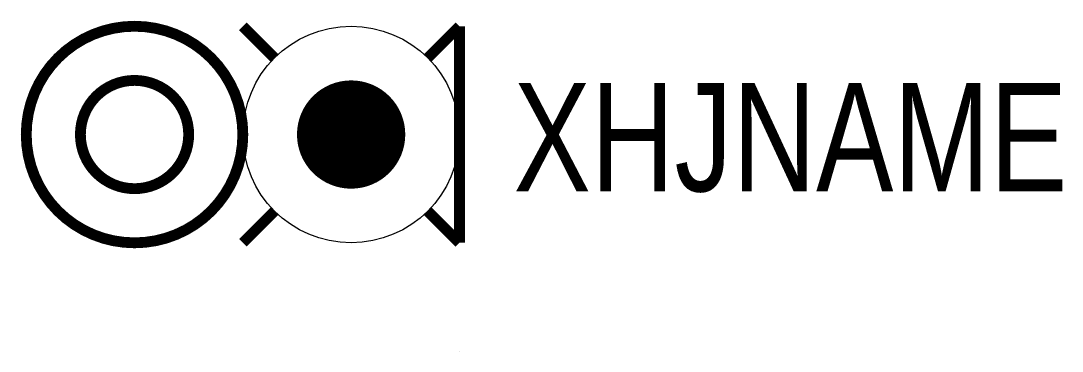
# Model space of a CAD drawing. Header units: millimetres. Extents: x -8.1 to 11.1, y 0 to 6.1.
import ezdxf

# ---------------------------------------------------------------- set-up
doc = ezdxf.new("R2010")
doc.units = ezdxf.units.MM
doc.header["$MEASUREMENT"] = 0

msp = doc.modelspace()

# ---------------------------------------------------------------- linework, layer by layer
msp.add_line((0, 0.001), (0, -0.001))
at = {"color": 7, "const_width": 0.2}
for points in [[(-4, 4, -1), (-8, 4, -1)], [(-5, 4, -1), (-7, 4, -1)]]:
    msp.add_lwpolyline(points, format="xyb", close=True, dxfattribs=at)
at = {"color": 5, "const_width": 0.2}
for points in [[(-4, 6), (-3.414, 5.414)], [(-0.586, 5.414), (0, 6)], [(-4, 2), (-3.414, 2.586)], [(-0.586, 2.586), (0, 2)]]:
    msp.add_lwpolyline(points, dxfattribs=at)
at = {"color": 5}
msp.add_lwpolyline([(0, 4, -1), (-4, 4, -1)], format="xyb", close=True, dxfattribs=at)
at = {"color": 7, "const_width": 0.2}
msp.add_lwpolyline([(0, 2), (0, 6)], dxfattribs=at)
at = {"color": 5, "const_width": 1}
msp.add_lwpolyline([(-1.5, 4, -1), (-2.5, 4, -1)], format="xyb", close=True, dxfattribs=at)

# ---------------------------------------------------------------- texts
at = {"width": 0.8}
msp.add_attdef('XHJNAME', (1, 2.951), 'D1', height=2, dxfattribs=at)

doc.saveas('drawing.dxf')
